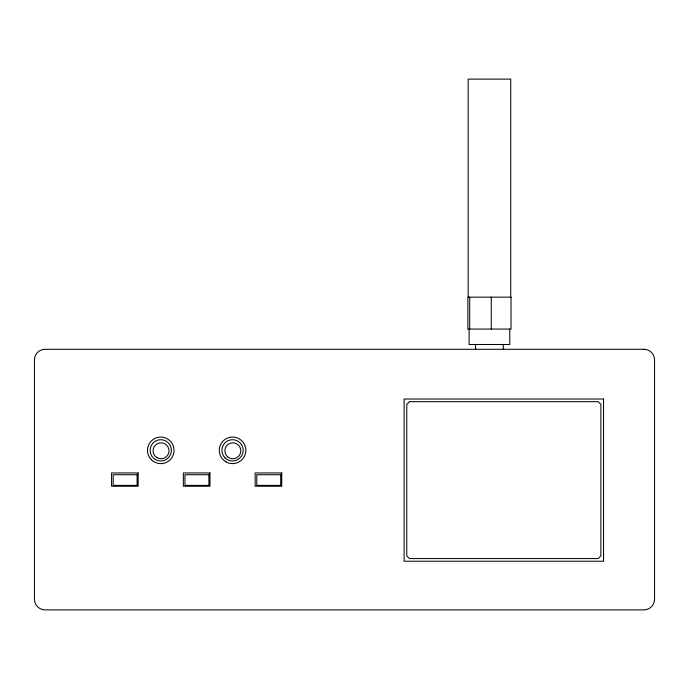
<?xml version="1.0" encoding="UTF-8"?>
<svg xmlns="http://www.w3.org/2000/svg" width="689" height="689" viewBox="0 0 689 689"><rect width="100%" height="100%" fill="white"/><g stroke="black" fill="none" stroke-linecap="round" stroke-linejoin="round"><path stroke-width="1.03" d="M510.713 297.157L510.713 79.114L468.167 79.114L468.167 297.157M509.782 329.066L509.782 344.491L469.097 344.491L469.097 329.066M503.323 344.491L503.323 349.556M491.266 297.157L491.266 329.066M475.556 344.491L475.556 349.556M469.691 297.157L469.691 329.066M409.438 401.678L406.777 404.34L406.777 555.911L409.438 558.564L598.233 558.564L600.886 555.911L600.886 404.34L598.233 401.678L409.438 401.678M511.023 297.157L467.865 297.157L467.865 329.066L511.023 329.066L511.023 297.157M643.914 349.297L45.086 349.297A10.636 10.636 0 0 0 34.45 359.934L34.45 599.249A10.636 10.636 0 0 0 45.086 609.886L643.914 609.886A10.636 10.636 0 0 0 654.55 599.249L654.55 359.934A10.636 10.636 0 0 0 643.914 349.297M603.547 399.026L404.116 399.026L404.116 561.225L603.547 561.225L603.547 399.026M138.153 472.947L111.566 472.947L111.566 486.245L138.153 486.245L138.153 472.947M209.947 472.947L183.36 472.947L183.36 486.245L209.947 486.245L209.947 472.947M281.749 472.947L255.154 472.947L255.154 486.245L281.749 486.245L281.749 472.947M137.111 474.73L113.177 474.73L113.177 485.366L137.111 485.366L137.111 474.73M208.905 474.73L184.971 474.73L184.971 485.366L208.905 485.366L208.905 474.73M280.699 474.73L256.773 474.73L256.773 485.366L280.699 485.366L280.699 474.73M155.438 459.554A10.636 10.636 0 0 0 171.397 450.339A10.636 10.636 0 0 0 155.438 441.132A10.636 10.636 0 0 0 155.438 459.554M225.027 457.866A10.636 10.636 0 0 0 242.829 453.095A10.636 10.636 0 0 0 229.799 440.073A10.636 10.636 0 0 0 225.027 457.866M151.356 459.744A13.298 13.298 0 0 0 173.602 453.784A13.298 13.298 0 0 0 157.316 437.498A13.298 13.298 0 0 0 151.356 459.744M225.906 461.854A13.298 13.298 0 0 0 245.844 450.339A13.298 13.298 0 0 0 225.906 438.833A13.298 13.298 0 0 0 225.906 461.854M157.058 457.711A7.975 7.975 0 0 0 169.02 450.795A7.975 7.975 0 0 0 157.058 443.888A7.975 7.975 0 0 0 157.058 457.711M227.714 456.91A7.975 7.975 0 0 0 240.694 452.182A7.975 7.975 0 0 0 230.109 443.303A7.975 7.975 0 0 0 227.714 456.91"/></g></svg>
